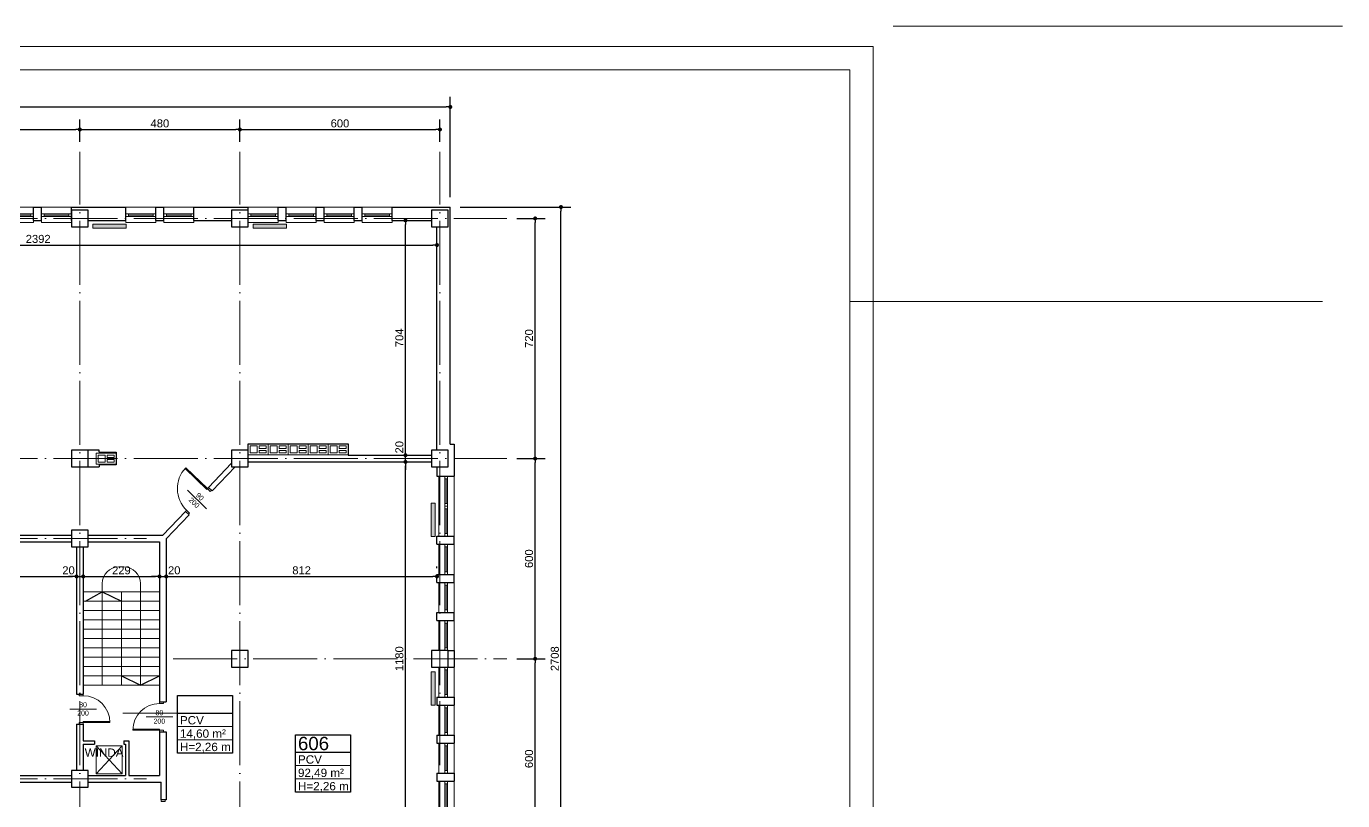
# Model space of a CAD drawing. Header units: millimetres. Extents: x 54 to 8480, y -22812 to 17434.
# Drawn here: x 4472 to 8420, y 15113 to 17434 of the extents above; entities that cross this region are included whole.
import ezdxf

# ---------------------------------------------------------------- set-up
doc = ezdxf.new("R2010")
doc.units = ezdxf.units.MM
doc.linetypes.add('ACAD_ISO04W100', pattern=[30, 24, -3, 0, -3])
doc.layers.add('grzejniki', color=104, linetype='Continuous')
doc.layers.add('TABELKI PO UWAGACH', color=5, linetype='Continuous')
for name, color, linetype, lineweight in [('osie', 132, 'ACAD_ISO04W100', 0), ('PLATFORMA', 7, 'Continuous', 0), ('STOLARKA', 97, 'Continuous', 0), ('tabelki', 151, 'Continuous', 0), ('wymiary', 150, 'Continuous', 0)]:
    doc.layers.add(name, color=color, linetype=linetype, lineweight=lineweight)
doc.styles.get("Standard").update_dxf_attribs({"font": 'arial.ttf'})
doc.dimstyles.new('ISO-25', dxfattribs={"dimtxt": 24, "dimasz": 12, "dimexe": 30, "dimexo": 30, "dimgap": 6, "dimtad": 1, "dimdec": 0, "dimtxsty": 'Standard', "dimblk": 'DOT', "dimcen": 2.5, "dimadec": 0, "dimazin": 0, "dimtfac": 1, "dimtdec": 0, "dimtmove": 0, "dimatfit": 3, "dimldrblk": 'DOT', "dimfxl": 1, "dimarcsym": 0})

# ---------------------------------------------------------------- blocks, each defined once
blk = doc.blocks.new('A$C13771EA7')
at = {"color": 132, "linetype": 'ACAD_ISO04W100', "lineweight": 0, "ltscale": 8}
for p, q in [((3031, -2874), (3031, 166)), ((3511, -2874), (3511, 166)), ((4111, -2874), (4111, 166)), ((-169, -34), (4311, -34)), ((-169, -754), (4311, -754)), ((-169, -994), (3231, -994)), ((3311, -1354), (4311, -1354)), ((-169, -1714), (3231, -1714))]:
    blk.add_line(p, q, dxfattribs=at)
blk = doc.blocks.new('A$C4DC22848')
at = {"layer": 'STOLARKA', "lineweight": 0}
for p, q in [((0, 0), (90, 0)), ((8, -24), (82, -24)), ((0, -40), (0, -46)), ((0, -46), (90, -46)), ((90, -46), (90, -40))]:
    blk.add_line(p, q, dxfattribs=at)
for points in [[(0, -20), (90, -20), (90, -28), (0, -28)], [(0, -28), (8, -28), (8, -20), (0, -20)], [(82, -28), (90, -28), (90, -20), (82, -20)]]:
    blk.add_lwpolyline(points, close=True, dxfattribs=at)
blk = doc.blocks.new('A$C2F3E3BB6')
at = {"layer": 'STOLARKA', "lineweight": 0}
for p, q in [((0, 40), (180, 40)), ((0, 0), (0, -6)), ((8, 16), (82, 16)), ((98, 16), (172, 16)), ((180, -6), (180, 0)), ((0, -6), (180, -6))]:
    blk.add_line(p, q, dxfattribs=at)
for points in [[(0, 20), (180, 20), (180, 12), (0, 12)], [(0, 12), (8, 12), (8, 20), (0, 20)], [(82, 12), (90, 12), (90, 20), (82, 20)], [(98, 12), (90, 12), (90, 20), (98, 20)], [(172, 12), (180, 12), (180, 20), (172, 20)]]:
    blk.add_lwpolyline(points, close=True, dxfattribs=at)
blk = doc.blocks.new('A$C1D836454')
at = {"color": 82, "lineweight": 0}
for points in [[(0, -16.5), (60, -16.5), (60, 16.5), (0, 16.5)], [(6, -10.5), (27, -10.5), (27, 10.5), (6, 10.5)], [(33, 3), (54, 3), (54, 10.5), (33, 10.5)], [(33, -3), (54, -3), (54, -10.5), (33, -10.5)]]:
    blk.add_lwpolyline(points, close=True, dxfattribs=at)
blk = doc.blocks.new('_Dot')
at = {"color": 0, "linetype": 'ByBlock', "lineweight": -2}
blk.add_line((-0.5, 0), (-1, 0), dxfattribs=at)
at = {"color": 0, "linetype": 'ByBlock', "lineweight": 0, "const_width": 0.5}
blk.add_lwpolyline([(-0.25, 0, 1), (0.25, 0, 1)], format="xyb", close=True, dxfattribs=at)
blk = doc.blocks.new('*D22')
at = {"layer": 'Defpoints', "color": 0, "linetype": 'Continuous', "lineweight": 0}
for p in [(4632.6, 17125.2), (4032.6, 17058.7), (4632.6, 17058.7)]:
    blk.add_point(p, dxfattribs=at)
at = {"layer": 'wymiary', "color": 0, "linetype": 'Continuous', "lineweight": -2}
for p, q in [((4032.6, 17088.7), (4032.6, 17155.2)), ((4632.6, 17088.7), (4632.6, 17155.2)), ((4044.6, 17125.2), (4620.6, 17125.2))]:
    blk.add_line(p, q, dxfattribs=at)
at = {"layer": 'wymiary', "color": 0, "linetype": 'Continuous', "lineweight": -2, "xscale": 12, "yscale": 12, "zscale": 12, "rotation": 180}
blk.add_blockref('_Dot', (4032.6, 17125.2), dxfattribs=at)
at = {"layer": 'wymiary', "color": 0, "linetype": 'Continuous', "lineweight": -2, "xscale": 12, "yscale": 12, "zscale": 12}
blk.add_blockref('_Dot', (4632.6, 17125.2), dxfattribs=at)
at = {"layer": 'wymiary', "color": 0, "linetype": 'Continuous', "lineweight": 0, "insert": (4332.6, 17143.4), "char_height": 24, "attachment_point": 5}
blk.add_mtext('600', dxfattribs=at)
blk = doc.blocks.new('*D23')
at = {"layer": 'Defpoints', "color": 0, "linetype": 'Continuous', "lineweight": 0}
for p in [(5112.6, 17125.2), (4632.6, 17058.7), (5112.6, 17058.7)]:
    blk.add_point(p, dxfattribs=at)
at = {"layer": 'wymiary', "color": 0, "linetype": 'Continuous', "lineweight": -2}
for p, q in [((4632.6, 17088.7), (4632.6, 17155.2)), ((5112.6, 17088.7), (5112.6, 17155.2)), ((4644.6, 17125.2), (5100.6, 17125.2))]:
    blk.add_line(p, q, dxfattribs=at)
at = {"layer": 'wymiary', "color": 0, "linetype": 'Continuous', "lineweight": -2, "xscale": 12, "yscale": 12, "zscale": 12, "rotation": 180}
blk.add_blockref('_Dot', (4632.6, 17125.2), dxfattribs=at)
at = {"layer": 'wymiary', "color": 0, "linetype": 'Continuous', "lineweight": -2, "xscale": 12, "yscale": 12, "zscale": 12}
blk.add_blockref('_Dot', (5112.6, 17125.2), dxfattribs=at)
at = {"layer": 'wymiary', "color": 0, "linetype": 'Continuous', "lineweight": 0, "insert": (4872.6, 17143.4), "char_height": 24, "attachment_point": 5}
blk.add_mtext('480', dxfattribs=at)
blk = doc.blocks.new('*D24')
at = {"layer": 'Defpoints', "color": 0, "linetype": 'Continuous', "lineweight": 0}
for p in [(5712.6, 17125.2), (5112.6, 17058.7), (5712.6, 17058.7)]:
    blk.add_point(p, dxfattribs=at)
at = {"layer": 'wymiary', "color": 0, "linetype": 'Continuous', "lineweight": -2}
for p, q in [((5112.6, 17088.7), (5112.6, 17155.2)), ((5712.6, 17088.7), (5712.6, 17155.2)), ((5124.6, 17125.2), (5700.6, 17125.2))]:
    blk.add_line(p, q, dxfattribs=at)
at = {"layer": 'wymiary', "color": 0, "linetype": 'Continuous', "lineweight": -2, "xscale": 12, "yscale": 12, "zscale": 12, "rotation": 180}
blk.add_blockref('_Dot', (5112.6, 17125.2), dxfattribs=at)
at = {"layer": 'wymiary', "color": 0, "linetype": 'Continuous', "lineweight": -2, "xscale": 12, "yscale": 12, "zscale": 12}
blk.add_blockref('_Dot', (5712.6, 17125.2), dxfattribs=at)
at = {"layer": 'wymiary', "color": 0, "linetype": 'Continuous', "lineweight": 0, "insert": (5412.6, 17143.4), "char_height": 24, "attachment_point": 5}
blk.add_mtext('600', dxfattribs=at)
blk = doc.blocks.new('*D31')
at = {"layer": 'Defpoints', "color": 0, "linetype": 'Continuous', "lineweight": 0}
for p in [(5912.6, 15538.7), (5998, 15538.7), (5912.6, 14938.7)]:
    blk.add_point(p, dxfattribs=at)
at = {"layer": 'wymiary', "color": 0, "linetype": 'Continuous', "lineweight": -2}
for p, q in [((5942.6, 15538.7), (6028, 15538.7)), ((5998, 14950.7), (5998, 15526.7)), ((5942.6, 14938.7), (6028, 14938.7))]:
    blk.add_line(p, q, dxfattribs=at)
at = {"layer": 'wymiary', "color": 0, "linetype": 'Continuous', "lineweight": -2, "xscale": 12, "yscale": 12, "zscale": 12}
for p, rotation in [((5998, 15538.7), 90), ((5998, 14938.7), 270)]:
    blk.add_blockref('_Dot', p, dxfattribs=dict(at, rotation=rotation))
at = {"layer": 'wymiary', "color": 0, "linetype": 'Continuous', "lineweight": 0, "insert": (5979.7, 15238.7), "char_height": 24, "attachment_point": 5, "rotation": 90}
blk.add_mtext('600', dxfattribs=at)
blk = doc.blocks.new('*D32')
at = {"layer": 'Defpoints', "color": 0, "linetype": 'Continuous', "lineweight": 0}
for p in [(5912.6, 16138.7), (5998, 16138.7), (5912.6, 15538.7)]:
    blk.add_point(p, dxfattribs=at)
at = {"layer": 'wymiary', "color": 0, "linetype": 'Continuous', "lineweight": -2}
for p, q in [((5942.6, 16138.7), (6028, 16138.7)), ((5998, 15550.7), (5998, 16126.7)), ((5942.6, 15538.7), (6028, 15538.7))]:
    blk.add_line(p, q, dxfattribs=at)
at = {"layer": 'wymiary', "color": 0, "linetype": 'Continuous', "lineweight": -2, "xscale": 12, "yscale": 12, "zscale": 12}
for p, rotation in [((5998, 16138.7), 90), ((5998, 15538.7), 270)]:
    blk.add_blockref('_Dot', p, dxfattribs=dict(at, rotation=rotation))
at = {"layer": 'wymiary', "color": 0, "linetype": 'Continuous', "lineweight": 0, "insert": (5979.7, 15838.7), "char_height": 24, "attachment_point": 5, "rotation": 90}
blk.add_mtext('600', dxfattribs=at)
blk = doc.blocks.new('*D33')
at = {"layer": 'Defpoints', "color": 0, "linetype": 'Continuous', "lineweight": 0}
for p in [(5912.6, 16858.7), (5998, 16858.7), (5912.6, 16138.7)]:
    blk.add_point(p, dxfattribs=at)
at = {"layer": 'wymiary', "color": 0, "linetype": 'Continuous', "lineweight": -2}
for p, q in [((5942.6, 16858.7), (6028, 16858.7)), ((5998, 16150.7), (5998, 16846.7)), ((5942.6, 16138.7), (6028, 16138.7))]:
    blk.add_line(p, q, dxfattribs=at)
at = {"layer": 'wymiary', "color": 0, "linetype": 'Continuous', "lineweight": -2, "xscale": 12, "yscale": 12, "zscale": 12}
for p, rotation in [((5998, 16858.7), 90), ((5998, 16138.7), 270)]:
    blk.add_blockref('_Dot', p, dxfattribs=dict(at, rotation=rotation))
at = {"layer": 'wymiary', "color": 0, "linetype": 'Continuous', "lineweight": 0, "insert": (5979.7, 16498.7), "char_height": 24, "attachment_point": 5, "rotation": 90}
blk.add_mtext('720', dxfattribs=at)
blk = doc.blocks.new('*D42')
at = {"layer": 'Defpoints', "color": 0, "linetype": 'Continuous', "lineweight": 0}
for p in [(5743.6, 16892.7), (6075.4, 16892.7), (5743.6, 14184.7)]:
    blk.add_point(p, dxfattribs=at)
at = {"layer": 'wymiary', "color": 0, "linetype": 'Continuous', "lineweight": -2}
for p, q in [((5773.6, 16892.7), (6105.4, 16892.7)), ((6075.4, 14196.7), (6075.4, 16880.7)), ((5773.6, 14184.7), (6105.4, 14184.7))]:
    blk.add_line(p, q, dxfattribs=at)
at = {"layer": 'wymiary', "color": 0, "linetype": 'Continuous', "lineweight": -2, "xscale": 12, "yscale": 12, "zscale": 12}
for p, rotation in [((6075.4, 16892.7), 90), ((6075.4, 14184.7), 270)]:
    blk.add_blockref('_Dot', p, dxfattribs=dict(at, rotation=rotation))
at = {"layer": 'wymiary', "color": 0, "linetype": 'Continuous', "lineweight": 0, "insert": (6057.1, 15538.7), "char_height": 24, "attachment_point": 5, "rotation": 90}
blk.add_mtext('2708', dxfattribs=at)
blk = doc.blocks.new('*D43')
at = {"layer": 'Defpoints', "color": 0, "linetype": 'Continuous', "lineweight": 0}
for p in [(5743.6, 17192.8), (1601.6, 16892.7), (5743.6, 16892.7)]:
    blk.add_point(p, dxfattribs=at)
at = {"layer": 'wymiary', "color": 0, "linetype": 'Continuous', "lineweight": -2}
for p, q in [((1601.6, 16922.7), (1601.6, 17222.8)), ((5743.6, 16922.7), (5743.6, 17222.8)), ((1613.6, 17192.8), (5731.6, 17192.8))]:
    blk.add_line(p, q, dxfattribs=at)
at = {"layer": 'wymiary', "color": 0, "linetype": 'Continuous', "lineweight": -2, "xscale": 12, "yscale": 12, "zscale": 12, "rotation": 180}
blk.add_blockref('_Dot', (1601.6, 17192.8), dxfattribs=at)
at = {"layer": 'wymiary', "color": 0, "linetype": 'Continuous', "lineweight": -2, "xscale": 12, "yscale": 12, "zscale": 12}
blk.add_blockref('_Dot', (5743.6, 17192.8), dxfattribs=at)
at = {"layer": 'wymiary', "color": 0, "linetype": 'Continuous', "lineweight": 0, "insert": (3672.6, 17210.9), "char_height": 24, "attachment_point": 5}
blk.add_mtext('4142', dxfattribs=at)
blk = doc.blocks.new('*D257')
at = {"layer": 'Defpoints', "color": 0, "linetype": 'Continuous', "lineweight": 0}
for p in [(5609.1, 16128.7), (5609.1, 16128.7), (5609.1, 14948.7)]:
    blk.add_point(p, dxfattribs=at)
at = {"layer": 'wymiary', "color": 0, "linetype": 'Continuous', "lineweight": -2}
blk.add_line((5609.1, 14960.7), (5609.1, 16116.7), dxfattribs=at)
at = {"layer": 'wymiary', "color": 0, "linetype": 'Continuous', "lineweight": -2, "xscale": 12, "yscale": 12, "zscale": 12}
for p, rotation in [((5609.1, 16128.7), 90), ((5609.1, 14948.7), 270)]:
    blk.add_blockref('_Dot', p, dxfattribs=dict(at, rotation=rotation))
at = {"layer": 'wymiary', "color": 0, "linetype": 'Continuous', "lineweight": 0, "insert": (5590.9, 15538.7), "char_height": 24, "attachment_point": 5, "rotation": 90}
blk.add_mtext('1180', dxfattribs=at)
blk = doc.blocks.new('*D258')
at = {"layer": 'Defpoints', "color": 0, "linetype": 'Continuous', "lineweight": 0}
for p in [(5609.1, 16148.7), (5609.1, 16148.7), (5609.1, 16128.7)]:
    blk.add_point(p, dxfattribs=at)
at = {"layer": 'wymiary', "color": 0, "linetype": 'Continuous', "lineweight": -2}
for p, q in [((5609.1, 16160.7), (5609.1, 16172.7)), ((5609.1, 16128.7), (5609.1, 16148.7)), ((5609.1, 16116.7), (5609.1, 16104.7))]:
    blk.add_line(p, q, dxfattribs=at)
at = {"layer": 'wymiary', "color": 0, "linetype": 'Continuous', "lineweight": -2, "xscale": 12, "yscale": 12, "zscale": 12}
for p, rotation in [((5609.1, 16148.7), 270), ((5609.1, 16128.7), 90)]:
    blk.add_blockref('_Dot', p, dxfattribs=dict(at, rotation=rotation))
at = {"layer": 'wymiary', "color": 0, "linetype": 'Continuous', "lineweight": 0, "insert": (5590.9, 16172.7), "char_height": 24, "attachment_point": 5, "rotation": 90}
blk.add_mtext('20', dxfattribs=at)
blk = doc.blocks.new('*D259')
at = {"layer": 'Defpoints', "color": 0, "linetype": 'Continuous', "lineweight": 0}
for p in [(5583.6, 16852.7), (5609.1, 16852.7), (5609.1, 16148.7)]:
    blk.add_point(p, dxfattribs=at)
at = {"layer": 'wymiary', "color": 0, "linetype": 'Continuous', "lineweight": -2}
for p, q in [((5609.1, 16160.7), (5609.1, 16840.7)), ((5613.6, 16852.7), (5639.1, 16852.7))]:
    blk.add_line(p, q, dxfattribs=at)
at = {"layer": 'wymiary', "color": 0, "linetype": 'Continuous', "lineweight": -2, "xscale": 12, "yscale": 12, "zscale": 12}
for p, rotation in [((5609.1, 16852.7), 90), ((5609.1, 16148.7), 270)]:
    blk.add_blockref('_Dot', p, dxfattribs=dict(at, rotation=rotation))
at = {"layer": 'wymiary', "color": 0, "linetype": 'Continuous', "lineweight": 0, "insert": (5590.9, 16500.7), "char_height": 24, "attachment_point": 5, "rotation": 90}
blk.add_mtext('704', dxfattribs=at)
blk = doc.blocks.new('*D413')
at = {"layer": 'Defpoints', "color": 0, "linetype": 'Continuous', "lineweight": 0}
for p in [(3311.6, 16778.9), (5703.6, 16778.9), (5703.6, 16778.9)]:
    blk.add_point(p, dxfattribs=at)
at = {"layer": 'wymiary', "color": 0, "linetype": 'Continuous', "lineweight": -2}
blk.add_line((3323.6, 16778.9), (5691.6, 16778.9), dxfattribs=at)
at = {"layer": 'wymiary', "color": 0, "linetype": 'Continuous', "lineweight": -2, "xscale": 12, "yscale": 12, "zscale": 12, "rotation": 180}
blk.add_blockref('_Dot', (3311.6, 16778.9), dxfattribs=at)
at = {"layer": 'wymiary', "color": 0, "linetype": 'Continuous', "lineweight": -2, "xscale": 12, "yscale": 12, "zscale": 12}
blk.add_blockref('_Dot', (5703.6, 16778.9), dxfattribs=at)
at = {"layer": 'wymiary', "color": 0, "linetype": 'Continuous', "lineweight": 0, "insert": (4507.6, 16797.1), "char_height": 24, "attachment_point": 5}
blk.add_mtext('2392', dxfattribs=at)
blk = doc.blocks.new('*D675')
at = {"layer": 'Defpoints', "color": 0, "linetype": 'Continuous', "lineweight": 0}
for p in [(3728.6, 15785.4), (4622.6, 15785.4), (4622.6, 15785.4)]:
    blk.add_point(p, dxfattribs=at)
at = {"layer": 'wymiary', "color": 0, "linetype": 'Continuous', "lineweight": -2}
blk.add_line((3740.6, 15785.4), (4610.6, 15785.4), dxfattribs=at)
at = {"layer": 'wymiary', "color": 0, "linetype": 'Continuous', "lineweight": -2, "xscale": 12, "yscale": 12, "zscale": 12, "rotation": 180}
blk.add_blockref('_Dot', (3728.6, 15785.4), dxfattribs=at)
at = {"layer": 'wymiary', "color": 0, "linetype": 'Continuous', "lineweight": -2, "xscale": 12, "yscale": 12, "zscale": 12}
blk.add_blockref('_Dot', (4622.6, 15785.4), dxfattribs=at)
at = {"layer": 'wymiary', "color": 0, "linetype": 'Continuous', "lineweight": 0, "insert": (4258.9, 15803.6), "char_height": 24, "attachment_point": 5}
blk.add_mtext('894', dxfattribs=at)
blk = doc.blocks.new('*D676')
at = {"layer": 'Defpoints', "color": 0, "linetype": 'Continuous', "lineweight": 0}
for p in [(4622.6, 15785.4), (4642.6, 15785.4), (4642.6, 15785.4)]:
    blk.add_point(p, dxfattribs=at)
at = {"layer": 'wymiary', "color": 0, "linetype": 'Continuous', "lineweight": -2}
for p, q in [((4610.6, 15785.4), (4598.6, 15785.4)), ((4622.6, 15785.4), (4642.6, 15785.4)), ((4654.6, 15785.4), (4666.6, 15785.4))]:
    blk.add_line(p, q, dxfattribs=at)
at = {"layer": 'wymiary', "color": 0, "linetype": 'Continuous', "lineweight": -2, "xscale": 12, "yscale": 12, "zscale": 12}
blk.add_blockref('_Dot', (4622.6, 15785.4), dxfattribs=at)
at = {"layer": 'wymiary', "color": 0, "linetype": 'Continuous', "lineweight": -2, "xscale": 12, "yscale": 12, "zscale": 12, "rotation": 180}
blk.add_blockref('_Dot', (4642.6, 15785.4), dxfattribs=at)
at = {"layer": 'wymiary', "color": 0, "linetype": 'Continuous', "lineweight": 0, "insert": (4598.6, 15803.6), "char_height": 24, "attachment_point": 5}
blk.add_mtext('20', dxfattribs=at)
blk = doc.blocks.new('*D677')
at = {"layer": 'Defpoints', "color": 0, "linetype": 'Continuous', "lineweight": 0}
for p in [(4642.6, 15785.4), (4871.6, 15785.4), (4871.6, 15785.4)]:
    blk.add_point(p, dxfattribs=at)
at = {"layer": 'wymiary', "color": 0, "linetype": 'Continuous', "lineweight": -2}
blk.add_line((4654.6, 15785.4), (4859.6, 15785.4), dxfattribs=at)
at = {"layer": 'wymiary', "color": 0, "linetype": 'Continuous', "lineweight": -2, "xscale": 12, "yscale": 12, "zscale": 12, "rotation": 180}
blk.add_blockref('_Dot', (4642.6, 15785.4), dxfattribs=at)
at = {"layer": 'wymiary', "color": 0, "linetype": 'Continuous', "lineweight": -2, "xscale": 12, "yscale": 12, "zscale": 12}
blk.add_blockref('_Dot', (4871.6, 15785.4), dxfattribs=at)
at = {"layer": 'wymiary', "color": 0, "linetype": 'Continuous', "lineweight": 0, "insert": (4757.1, 15803.6), "char_height": 24, "attachment_point": 5}
blk.add_mtext('229', dxfattribs=at)
blk = doc.blocks.new('*D678')
at = {"layer": 'Defpoints', "color": 0, "linetype": 'Continuous', "lineweight": 0}
for p in [(4871.6, 15785.4), (4891.6, 15785.4), (4891.6, 15785.4)]:
    blk.add_point(p, dxfattribs=at)
at = {"layer": 'wymiary', "color": 0, "linetype": 'Continuous', "lineweight": -2}
for p, q in [((4859.6, 15785.4), (4847.6, 15785.4)), ((4871.6, 15785.4), (4891.6, 15785.4)), ((4903.6, 15785.4), (4915.6, 15785.4))]:
    blk.add_line(p, q, dxfattribs=at)
at = {"layer": 'wymiary', "color": 0, "linetype": 'Continuous', "lineweight": -2, "xscale": 12, "yscale": 12, "zscale": 12}
blk.add_blockref('_Dot', (4871.6, 15785.4), dxfattribs=at)
at = {"layer": 'wymiary', "color": 0, "linetype": 'Continuous', "lineweight": -2, "xscale": 12, "yscale": 12, "zscale": 12, "rotation": 180}
blk.add_blockref('_Dot', (4891.6, 15785.4), dxfattribs=at)
at = {"layer": 'wymiary', "color": 0, "linetype": 'Continuous', "lineweight": 0, "insert": (4915.6, 15803.6), "char_height": 24, "attachment_point": 5}
blk.add_mtext('20', dxfattribs=at)
blk = doc.blocks.new('*D679')
at = {"layer": 'Defpoints', "color": 0, "linetype": 'Continuous', "lineweight": 0}
for p in [(4891.6, 15785.4), (5703.6, 15785.4), (5703.6, 15779.7)]:
    blk.add_point(p, dxfattribs=at)
at = {"layer": 'wymiary', "color": 0, "linetype": 'Continuous', "lineweight": -2}
for p, q in [((5703.6, 15809.7), (5703.6, 15815.4)), ((4903.6, 15785.4), (5691.6, 15785.4))]:
    blk.add_line(p, q, dxfattribs=at)
at = {"layer": 'wymiary', "color": 0, "linetype": 'Continuous', "lineweight": -2, "xscale": 12, "yscale": 12, "zscale": 12, "rotation": 180}
blk.add_blockref('_Dot', (4891.6, 15785.4), dxfattribs=at)
at = {"layer": 'wymiary', "color": 0, "linetype": 'Continuous', "lineweight": -2, "xscale": 12, "yscale": 12, "zscale": 12}
blk.add_blockref('_Dot', (5703.6, 15785.4), dxfattribs=at)
at = {"layer": 'wymiary', "color": 0, "linetype": 'Continuous', "lineweight": 0, "insert": (5297.6, 15803.6), "char_height": 24, "attachment_point": 5}
blk.add_mtext('812', dxfattribs=at)
blk = doc.blocks.new('A$C508466D2')
at = {"layer": 'grzejniki', "linetype": 'Continuous', "lineweight": 0}
blk.add_hatch(color=256, dxfattribs=at).paths.add_polyline_path([(-50, -12), (50, -12), (50, 0), (-50, 0)])
blk.add_lwpolyline([(-50, -12), (50, -12), (50, 0), (-50, 0)], close=True, dxfattribs=at)

msp = doc.modelspace()

# ---------------------------------------------------------------- linework, layer by layer
at = {"lineweight": 30}
for p, q in [((4493.6, 16852.7), (4493.6, 16892.7)), ((4493.6, 16892.7), (4517.6, 16892.7)), ((4517.6, 16852.7), (4517.6, 16892.7)), ((4607.6, 16852.7), (4607.6, 16892.7)), ((4607.6, 16892.7), (4770.6, 16892.7)), ((4770.6, 16852.7), (4770.6, 16892.7)), ((4860.6, 16852.7), (4860.6, 16892.7)), ((4860.6, 16892.7), (4884.6, 16892.7)), ((4884.6, 16852.7), (4884.6, 16892.7)), ((4974.6, 16852.7), (4974.6, 16892.7)), ((4974.6, 16892.7), (5137.6, 16892.7)), ((5137.6, 16852.7), (5137.6, 16892.7)), ((5227.6, 16852.7), (5227.6, 16892.7)), ((5227.6, 16892.7), (5251.6, 16892.7)), ((5251.6, 16852.7), (5251.6, 16892.7)), ((5341.6, 16852.7), (5341.6, 16892.7)), ((5341.6, 16892.7), (5365.6, 16892.7)), ((5365.6, 16852.7), (5365.6, 16892.7)), ((5455.6, 16852.7), (5455.6, 16892.7)), ((5455.6, 16892.7), (5479.6, 16892.7)), ((5479.6, 16852.7), (5479.6, 16892.7)), ((5569.6, 16852.7), (5569.6, 16892.7)), ((5569.6, 16892.7), (5743.6, 16892.7)), ((5743.6, 16181.7), (5743.6, 16892.7)), ((4493.6, 16852.7), (4517.6, 16852.7)), ((4657.6, 16852.7), (4770.6, 16852.7)), ((4860.6, 16852.7), (4884.6, 16852.7)), ((4974.6, 16852.7), (5087.6, 16852.7)), ((5227.6, 16852.7), (5251.6, 16852.7)), ((5341.6, 16852.7), (5365.6, 16852.7)), ((5455.6, 16852.7), (5479.6, 16852.7)), ((5569.6, 16852.7), (5687.6, 16852.7)), ((5703.6, 16163.7), (5703.6, 16833.7)), ((4690.1, 16163.7), (4657.6, 16163.7)), ((4657.6, 16138.7), (4657.6, 16157.7)), ((4690.1, 16157.7), (4690.1, 16163.7)), ((4690.1, 16157.7), (4741.1, 16157.7)), ((4741.1, 16157.7), (4741.1, 16119.7)), ((5137.6, 16163.7), (5137.6, 16182.7)), ((5137.6, 16182.7), (5437.6, 16182.7)), ((5437.6, 16182.7), (5437.6, 16148.7)), ((5437.6, 16148.7), (5687.6, 16148.7)), ((5743.6, 16181.7), (5755.6, 16181.7)), ((5755.6, 16181.7), (5755.6, 16085.7)), ((4657.6, 16113.7), (4690.1, 16113.7)), ((4741.1, 16119.7), (4690.1, 16119.7)), ((4690.1, 16119.7), (4690.1, 16113.7)), ((5018.5, 16052.3), (5087.6, 16124.6)), ((5029.3, 16041.9), (5098, 16113.7)), ((5137.6, 16128.7), (5687.6, 16128.7)), ((5703.6, 16113.7), (5703.6, 16085.7)), ((5703.6, 16085.7), (5755.6, 16085.7)), ((5029.3, 16041.9), (5018.5, 16052.3)), ((4881.2, 15908.7), (4949.4, 15980)), ((4891.6, 15897.9), (4960.2, 15969.7)), ((4960.2, 15969.7), (4949.4, 15980)), ((4057.6, 15908.7), (4607.6, 15908.7)), ((4057.6, 15888.7), (4607.6, 15888.7)), ((4622.6, 15873.7), (4622.6, 15432.7)), ((4642.6, 15873.7), (4642.6, 15432.7)), ((4657.6, 15908.7), (4881.2, 15908.7)), ((4657.6, 15888.7), (4871.6, 15888.7)), ((4871.6, 15888.7), (4871.6, 15409.5)), ((4891.6, 15897.9), (4891.6, 15409.5)), ((5703.6, 15881.7), (5703.6, 15905.7)), ((5703.6, 15905.7), (5755.6, 15905.7)), ((5703.6, 15881.7), (5755.6, 15881.7)), ((5755.6, 15881.7), (5755.6, 15905.7)), ((5703.6, 15767.7), (5703.6, 15791.7)), ((5703.6, 15791.7), (5755.6, 15791.7)), ((5755.6, 15767.7), (5755.6, 15791.7)), ((5703.6, 15767.7), (5755.6, 15767.7)), ((4649.3, 15711.7), (4699.8, 15739.7)), ((4699.8, 15739.7), (4757.1, 15711.7)), ((5703.6, 15653.7), (5703.6, 15677.7)), ((5703.6, 15677.7), (5755.6, 15677.7)), ((5755.6, 15653.7), (5755.6, 15677.7)), ((5703.6, 15653.7), (5755.6, 15653.7)), ((5737.6, 15563.7), (5755.6, 15563.7)), ((5755.6, 15563.7), (5755.6, 15513.7)), ((4757.1, 15487.7), (4814.3, 15459.7)), ((4814.3, 15459.7), (4871.6, 15487.7)), ((5737.6, 15513.7), (5755.6, 15513.7)), ((4622.6, 15432.7), (4642.6, 15432.7)), ((4871.6, 15409.5), (4891.6, 15409.5)), ((5703.6, 15423.7), (5703.6, 15399.7)), ((5703.6, 15423.7), (5755.6, 15423.7)), ((5703.6, 15399.7), (5755.6, 15399.7)), ((5755.6, 15423.7), (5755.6, 15399.7)), ((4622.6, 15342.7), (4642.6, 15342.7)), ((4622.6, 15342.7), (4622.6, 15203.7)), ((4642.6, 15342.7), (4642.6, 15292.7)), ((4871.6, 15319.5), (4891.6, 15319.5)), ((4871.6, 15319.5), (4871.6, 15188.7)), ((4891.6, 15319.5), (4891.6, 15115.7)), ((4642.6, 15292.7), (4676.6, 15292.7)), ((4642.6, 15282.7), (4676.6, 15282.7)), ((4642.6, 15282.7), (4642.6, 15203.7)), ((4676.6, 15292.7), (4676.6, 15282.7)), ((4764.6, 15292.7), (4764.6, 15282.7)), ((4764.6, 15292.7), (4779.6, 15292.7)), ((4764.6, 15282.7), (4769.6, 15282.7)), ((4769.6, 15282.7), (4769.6, 15188.7)), ((4779.6, 15292.7), (4779.6, 15188.7)), ((5703.6, 15309.7), (5703.6, 15285.7)), ((5703.6, 15309.7), (5755.6, 15309.7)), ((5703.6, 15285.7), (5755.6, 15285.7)), ((5755.6, 15309.7), (5755.6, 15285.7)), ((4057.6, 15188.7), (4607.6, 15188.7)), ((4057.6, 15168.7), (4607.6, 15168.7)), ((4657.6, 15188.7), (4769.6, 15188.7)), ((4657.6, 15168.7), (4876.6, 15168.7)), ((4779.6, 15188.7), (4871.6, 15188.7)), ((4876.6, 15115.7), (4876.6, 15168.7)), ((5703.6, 15195.7), (5703.6, 15171.7)), ((5703.6, 15195.7), (5755.6, 15195.7)), ((5703.6, 15171.7), (5755.6, 15171.7)), ((5755.6, 15195.7), (5755.6, 15171.7)), ((4891.6, 15115.7), (4876.6, 15115.7))]:
    msp.add_line(p, q, dxfattribs=at)
at = {"lineweight": 0}
for p, q in [((4764.3, 15814.2), (4749.8, 15814.2)), ((4699.8, 15459.7), (4699.8, 15764.2)), ((4814.3, 15459.7), (4814.3, 15764.2)), ((4642.6, 15739.7), (4871.6, 15739.7)), ((4757.1, 15459.7), (4757.1, 15739.7)), ((4642.6, 15711.7), (4871.6, 15711.7)), ((4642.6, 15683.7), (4871.6, 15683.7)), ((4642.6, 15655.7), (4871.6, 15655.7)), ((4642.6, 15627.7), (4871.6, 15627.7)), ((4642.6, 15599.7), (4871.6, 15599.7)), ((4642.6, 15571.7), (4871.6, 15571.7)), ((4642.6, 15543.7), (4871.6, 15543.7)), ((4642.6, 15515.7), (4871.6, 15515.7)), ((4642.6, 15487.7), (4871.6, 15487.7)), ((4642.6, 15459.7), (4871.6, 15459.7)), ((4681.6, 15277.7), (4759.6, 15193.7)), ((4681.6, 15193.7), (4759.6, 15277.7))]:
    msp.add_line(p, q, dxfattribs=at)
at = {"lineweight": 30}
for points in [[(4607.6, 16833.7), (4657.6, 16833.7), (4657.6, 16883.7), (4607.6, 16883.7)], [(5087.6, 16833.7), (5137.6, 16833.7), (5137.6, 16883.7), (5087.6, 16883.7)], [(5687.6, 16833.7), (5737.6, 16833.7), (5737.6, 16883.7), (5687.6, 16883.7)], [(4607.6, 16113.7), (4657.6, 16113.7), (4657.6, 16163.7), (4607.6, 16163.7)], [(5087.6, 16113.7), (5137.6, 16113.7), (5137.6, 16163.7), (5087.6, 16163.7)], [(5687.6, 16113.7), (5737.6, 16113.7), (5737.6, 16163.7), (5687.6, 16163.7)], [(4607.6, 15873.7), (4657.6, 15873.7), (4657.6, 15923.7), (4607.6, 15923.7)], [(5087.6, 15513.7), (5137.6, 15513.7), (5137.6, 15563.7), (5087.6, 15563.7)], [(5687.6, 15513.7), (5737.6, 15513.7), (5737.6, 15563.7), (5687.6, 15563.7)], [(4607.6, 15153.7), (4657.6, 15153.7), (4657.6, 15203.7), (4607.6, 15203.7)]]:
    msp.add_lwpolyline(points, close=True, dxfattribs=at)
at = {"lineweight": 0}
msp.add_lwpolyline([(4681.6, 15277.7), (4759.6, 15277.7), (4759.6, 15193.7), (4681.6, 15193.7)], close=True, dxfattribs=at)
for centre, start, end in [((4749.8, 15764.2), 90, 180), ((4764.3, 15764.2), 0, 90)]:
    msp.add_arc(centre, 50, start, end, dxfattribs=at)
at = {"layer": 'PLATFORMA', "color": 7, "lineweight": 0}
for p, q in [((7071.6, 17434.5), (8419.8, 17434.5)), ((6941.6, 16609.5), (8359.8, 16609.5))]:
    msp.add_line(p, q, dxfattribs=at)
for points in [[(917.8, 13639.5), (7011.6, 13639.5), (7011.6, 17374.5), (917.8, 17374.5)], [(1301.6, 13709.5), (6941.6, 13709.5), (6941.6, 17304.5), (1301.6, 17304.5)]]:
    msp.add_lwpolyline(points, close=True, dxfattribs=at)
at = {"layer": 'STOLARKA', "lineweight": 0}
for p, q in [((5012.8, 15988.5), (4955, 16043.8)), ((4602.6, 15387.7), (4682.6, 15387.7)), ((4911.6, 15364.5), (4831.6, 15364.5))]:
    msp.add_line(p, q, dxfattribs=at)
for points in [[(5015, 16048.7), (5013, 16046.5), (4947.9, 16108.7), (4950, 16110.9)], [(5027.2, 16044), (5023.7, 16040.4), (5015, 16048.7), (5018.5, 16052.3)], [(4961.5, 15975.3), (4958.1, 15971.7), (4949.4, 15980), (4952.8, 15983.6)], [(4630.6, 15427.7), (4630.6, 15432.7), (4642.6, 15432.7), (4642.6, 15427.7)], [(4883.6, 15404.5), (4883.6, 15409.5), (4871.6, 15409.5), (4871.6, 15404.5)], [(4630.6, 15342.7), (4630.6, 15347.7), (4642.6, 15347.7), (4642.6, 15342.7)], [(4642.6, 15347.7), (4642.6, 15350.7), (4722.6, 15350.7), (4722.6, 15347.7)], [(4871.6, 15324.5), (4871.6, 15327.5), (4791.6, 15327.5), (4791.6, 15324.5)], [(4883.6, 15319.5), (4883.6, 15324.5), (4871.6, 15324.5), (4871.6, 15319.5)], [(4888.6, 15115.7), (4888.6, 15110.7), (4876.6, 15110.7), (4876.6, 15115.7)]]:
    msp.add_lwpolyline(points, close=True, dxfattribs=at)
for centre, radius, start, end in [((5015, 16048.7), 90, 136.2857, 226.2857), ((4642.6, 15347.7), 80, 0, 90), ((4871.6, 15324.5), 80, 90, 180)]:
    msp.add_arc(centre, radius, start, end, dxfattribs=at)
at = {"layer": 'TABELKI PO UWAGACH', "color": 30, "linetype": 'Continuous', "lineweight": 0}
for p, q in [((4925.5, 15375.8), (4761.1, 15375.8)), ((4925.5, 15335.8), (5090.4, 15335.8)), ((4925.5, 15295.8), (5090.4, 15295.8)), ((5279.4, 15218.2), (5444.3, 15218.2)), ((5279.4, 15178.2), (5444.3, 15178.2))]:
    msp.add_line(p, q, dxfattribs=at)
at = {"layer": 'TABELKI PO UWAGACH', "color": 30, "linetype": 'Continuous', "lineweight": 30}
for p, q in [((4925.5, 15375.8), (5090.4, 15375.8)), ((5279.4, 15258.2), (5444.3, 15258.2))]:
    msp.add_line(p, q, dxfattribs=at)
for points in [[(4925.5, 15428.1), (5090.4, 15428.1), (5090.4, 15255.8), (4925.5, 15255.8)], [(5279.4, 15310.5), (5444.3, 15310.5), (5444.3, 15138.2), (5279.4, 15138.2)]]:
    msp.add_lwpolyline(points, close=True, dxfattribs=at)

# ---------------------------------------------------------------- block references
at = {"color": 7, "lineweight": 30}
for p in [(4681.1, 16138.7), (5137.6, 16166.2), (5197.6, 16166.2), (5257.6, 16166.2), (5317.6, 16166.2), (5377.6, 16166.2)]:
    msp.add_blockref('A$C1D836454', p, dxfattribs=at)
at = {"layer": 'grzejniki', "linetype": 'Continuous', "lineweight": 0}
for p in [(4721.7, 16841.7), (5202.4, 16841.7)]:
    msp.add_blockref('A$C508466D2', p, dxfattribs=at)
at = {"layer": 'grzejniki', "linetype": 'Continuous', "lineweight": 0, "rotation": 90}
for p in [(5686.6, 15954.8), (5686.6, 15449.9)]:
    msp.add_blockref('A$C508466D2', p, dxfattribs=at)
at = {"layer": 'osie', "lineweight": 30}
msp.add_blockref('A$C13771EA7', (1601.6, 16892.7), dxfattribs=at)
at = {"layer": 'STOLARKA', "lineweight": 30}
for p in [(4403.6, 16892.7), (4517.6, 16892.7), (4770.6, 16892.7), (4884.6, 16892.7), (5137.6, 16892.7), (5251.6, 16892.7), (5365.6, 16892.7), (5479.6, 16892.7)]:
    msp.add_blockref('A$C4DC22848', p, dxfattribs=at)
at = {"layer": 'STOLARKA', "lineweight": 30, "rotation": 270}
for name, p in [('A$C2F3E3BB6', (5715.6, 16085.7)), ('A$C4DC22848', (5755.6, 15881.7)), ('A$C4DC22848', (5755.6, 15767.7)), ('A$C4DC22848', (5755.6, 15653.7)), ('A$C4DC22848', (5755.6, 15513.7)), ('A$C4DC22848', (5755.6, 15399.7)), ('A$C4DC22848', (5755.6, 15285.7)), ('A$C2F3E3BB6', (5715.6, 15171.7))]:
    msp.add_blockref(name, p, dxfattribs=at)

# ---------------------------------------------------------------- texts
at = {"layer": 'STOLARKA', "lineweight": 0, "insert": (5024.7, 16004.2), "char_height": 15, "width": 74.399, "attachment_point": 3, "rotation": 316.2857}
msp.add_mtext('\\pxqc;90\\P200', dxfattribs=at)
at = {"layer": 'STOLARKA', "lineweight": 0, "char_height": 15, "width": 74.399}
for insert, attachment_point in [((4604.8, 15368.1), 7), ((4833.8, 15384.1), 1)]:
    msp.add_mtext('\\pxqc;80\\P200', dxfattribs=dict(at, insert=insert, attachment_point=attachment_point))
at = {"layer": 'tabelki', "color": 5, "linetype": 'Continuous', "lineweight": 0, "attachment_point": 1}
for s, insert, char_height, width in [('\\pxql;PCV', (4932.7, 15366.8), 25, 47.056), ('\\pxql;14,60 m²', (4932.7, 15326.8), 25, 160.906), ('\\pxql;H=2,26 m', (4932.7, 15286.8), 25, 182.523), ('\\pxql;606', (5286.7, 15304.6), 40, 47.056), ('\\pxqc;WINDA', (4681.8, 15269.7), 25, 47.056), ('\\pxql;PCV', (5286.7, 15249.2), 25, 47.056), ('\\pxql;92,49 m²', (5286.7, 15209.2), 25, 160.906), ('\\pxql;H=2,26 m', (5286.7, 15169.2), 25, 182.523)]:
    msp.add_mtext(s, dxfattribs=dict(at, insert=insert, char_height=char_height, width=width))

# ---------------------------------------------------------------- dimensions: what is measured, and where the dimension line sits
at = {"layer": 'wymiary', "linetype": 'Continuous', "lineweight": 0}
dim = msp.add_linear_dim(base=(5743.6, 17192.8), p1=(1601.6, 16892.7), p2=(5743.6, 16892.7), dimstyle='ISO-25', dxfattribs=at)
dim.commit()
dim.dimension.update_dxf_attribs({"geometry": '*D43', "text_midpoint": (3672.6, 17210.9)})
for base, p1, p2, picture, middle in [((4632.6, 17125.2), (4032.6, 17058.7), (4632.6, 17058.7), '*D22', (4332.6, 17143.4)), ((5112.6, 17125.2), (4632.6, 17058.7), (5112.6, 17058.7), '*D23', (4872.6, 17143.4)), ((5712.6, 17125.2), (5112.6, 17058.7), (5712.6, 17058.7), '*D24', (5412.6, 17143.4)), ((5703.6, 16778.9), (3311.6, 16778.9), (5703.6, 16778.9), '*D413', (4507.6, 16797.1)), ((4871.6, 15785.4), (4642.6, 15785.4), (4871.6, 15785.4), '*D677', (4757.1, 15803.6)), ((5703.6, 15785.4), (4891.6, 15785.4), (5703.6, 15779.7), '*D679', (5297.6, 15803.6))]:
    dim = msp.add_linear_dim(base=base, p1=p1, p2=p2, dimstyle='ISO-25', override={"dimtmove": 1}, dxfattribs=at)
    dim.commit()
    dim.dimension.update_dxf_attribs({"geometry": picture, "text_midpoint": middle})
dim = msp.add_linear_dim(base=(6075.4, 16892.7), p1=(5743.6, 14184.7), p2=(5743.6, 16892.7), angle=90, dimstyle='ISO-25', dxfattribs=at)
dim.commit()
dim.dimension.update_dxf_attribs({"geometry": '*D42', "text_midpoint": (6057.1, 15538.7)})
for base, p1, p2, picture, middle in [((5609.1, 16852.7), (5609.1, 16148.7), (5583.6, 16852.7), '*D259', (5590.9, 16500.7)), ((5998, 16858.7), (5912.6, 16138.7), (5912.6, 16858.7), '*D33', (5979.7, 16498.7)), ((5609.1, 16128.7), (5609.1, 14948.7), (5609.1, 16128.7), '*D257', (5590.9, 15538.7)), ((5998, 16138.7), (5912.6, 15538.7), (5912.6, 16138.7), '*D32', (5979.7, 15838.7)), ((5998, 15538.7), (5912.6, 14938.7), (5912.6, 15538.7), '*D31', (5979.7, 15238.7))]:
    dim = msp.add_linear_dim(base=base, p1=p1, p2=p2, angle=90, dimstyle='ISO-25', override={"dimtmove": 1}, dxfattribs=at)
    dim.commit()
    dim.dimension.update_dxf_attribs({"geometry": picture, "text_midpoint": middle})
dim = msp.add_linear_dim(base=(5609.1, 16148.7), p1=(5609.1, 16128.7), p2=(5609.1, 16148.7), angle=90, dimstyle='ISO-25', override={"dimtmove": 1}, dxfattribs=at)
dim.commit()
dim.dimension.update_dxf_attribs({"geometry": '*D258', "text_midpoint": (5609.1, 16172.7), "dimtype": 160})
for base, p1, p2, picture, middle in [((4622.6, 15785.4), (3728.6, 15785.4), (4622.6, 15785.4), '*D675', (4258.9, 15785.4)), ((4642.6, 15785.4), (4622.6, 15785.4), (4642.6, 15785.4), '*D676', (4598.6, 15785.4)), ((4891.6, 15785.4), (4871.6, 15785.4), (4891.6, 15785.4), '*D678', (4915.6, 15785.4))]:
    dim = msp.add_linear_dim(base=base, p1=p1, p2=p2, dimstyle='ISO-25', override={"dimtmove": 1}, dxfattribs=at)
    dim.commit()
    dim.dimension.update_dxf_attribs({"geometry": picture, "text_midpoint": middle, "dimtype": 160})

doc.saveas('drawing.dxf')
